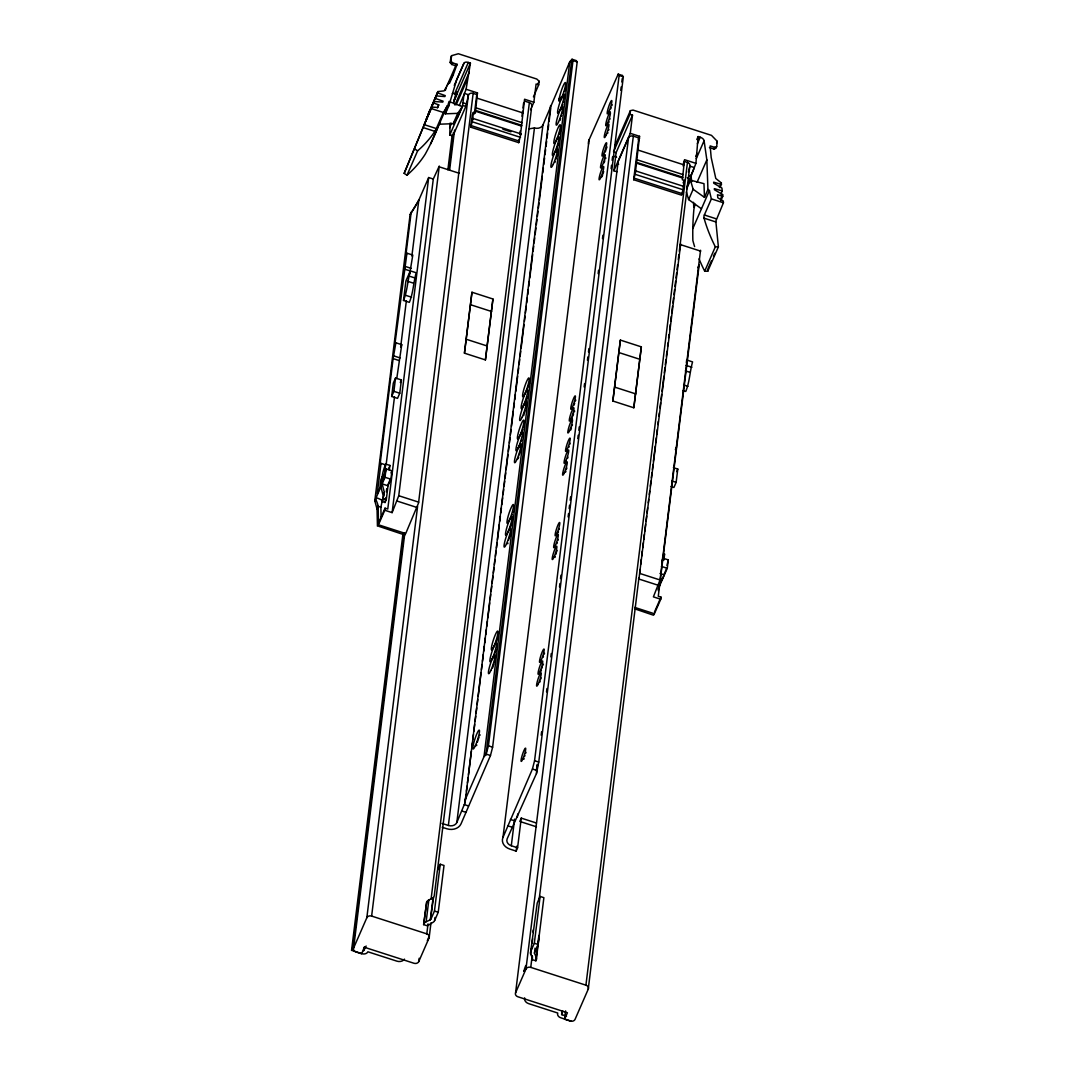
<?xml version="1.0" encoding="UTF-8"?>
<svg xmlns="http://www.w3.org/2000/svg" width="1075" height="1075" viewBox="0 0 1075 1075"><rect width="100%" height="100%" fill="white"/><g stroke="black" fill="none" stroke-linecap="round" stroke-linejoin="round"><path stroke-width="1.5" d="M473.417 112.418L472.557 119.446L472.987 118.452L520.918 133.905L518.714 142.653L470.783 127.199L472.301 114.931L473.417 112.418L475.298 113.023L477.475 92.92L466.107 89.252L470.42 63.129L468.324 62.444A4.448 2.58 23.6 0 0 463.916 63.291L456.821 79.281L448.799 105.901L445.332 113.829L457.722 113.345L462.371 106.64L449.054 101.467L445.332 113.829M520.918 133.905L520.475 134.899L524.573 99.236L533.858 102.233L530.58 109.717M638.765 138.447L633.672 179.727L681.604 195.18L683.808 186.432L635.876 170.979L635.446 171.973L639.544 136.31L630.259 133.313L632.503 115.119L629.923 114.286L630.38 110.658L633.054 110.08L711.489 135.369L717.294 141.363L716.649 146.63L715.923 148.296L714.002 149.049L709.433 147.571M683.808 186.432L683.378 187.426L684.237 180.398L682.356 179.794L684.533 159.691L695.915 163.36L686.589 187.87M688.376 172.148L689.922 165.993A3.789 3.037 7 0 0 687.449 162.473L683.821 161.317L683.23 166.155M392.12 512.627L398.758 495.723L439.272 166.047L433.292 179.028L392.12 512.627L384.783 510.262L385.038 508.166L387.766 509.039L428.683 177.536L433.292 179.028M384.783 510.262L378.44 524.775L405.705 533.563L418.538 503.033L458.823 172.806M559.04 100.177L559.269 98.349A9.903 1.371 -72.1 0 1 564.711 83.017A9.903 1.371 -72.1 0 1 563.502 92.867A9.903 1.371 -72.1 0 1 559.04 100.177L561.499 99.169M639.141 577.288L680.69 243.944L680.072 244.495M634.707 607.402L654.393 613.758L660.735 599.245L653.398 596.867L660.037 579.976L700.537 250.287L700 250.932M464.44 353.164L471.965 292.239L492.941 298.998L485.416 359.923L464.44 353.164L471.965 292.239M612.844 401.015L620.369 340.09L641.345 346.862L633.82 407.774L612.844 401.015L620.369 340.09M378.104 525.473L377.446 526.172L377.056 509.12L374.799 500.775L410.113 214.57L418.766 200.259L428.683 177.536M396.742 378.655L401.741 344.685L395.869 342.791L393.114 358.607L379.865 465.945L380.993 463.365L385.401 464.79M409.629 274.219L412.8 255.084L406.928 253.189L394.753 345.344L395.869 342.791M411.188 212.111L405.799 255.756L406.928 253.189M380.993 463.365L377.231 493.815L379.838 487.848L380.832 479.813L382.324 476.413L390.897 479.181L388.008 485.779L386.301 499.62L385.038 502.509L382.31 501.635L384.353 492.404L382.136 483.884L388.008 485.779M391.663 396.46L393.302 383.17L395.533 378.051L401.405 379.945L399.766 393.235L397.535 398.355L391.663 396.46L393.893 391.34L395.533 378.051M403.501 300.449L405.907 280.978L410.314 270.887L416.186 272.768C413.418 282.497 413.257 292.924 409.373 302.344L403.501 300.449C407.385 291.029 407.546 280.602 410.314 270.887M380.873 486.773L383.09 495.293M382.324 476.413L381.329 484.449L384.312 477.609L386.046 468.902L391.932 470.796L390.897 479.181M385.723 464.064L384.581 473.269A7.794 1.075 -72.1 0 1 382.445 474.881A7.794 1.075 -72.1 0 1 385.723 464.064L389.916 465.421L389.352 470.017M381.101 517.895L380.886 507.212L383.009 497.228M386.153 464.534L394.498 396.823M406.363 300.772L400.626 347.238L401.741 344.685M411.886 256.011L418.807 200.138L417.006 203.672M386.046 468.902L385.011 477.287L374.799 500.775M382.31 501.635L384.353 492.404M385.038 502.509L385.602 497.9M386.368 491.745L386.745 488.668M451.581 55.672L450.922 60.953L452.521 62.834L457.077 64.312L456.351 65.965L451.796 64.5L450.197 62.605L450.855 57.338L451.581 55.672L458.353 53.75L536.788 79.039L539.126 81.23L538.683 84.858L533.442 96.844M474.384 113.923L476.776 94.546L473.148 93.377A3.789 3.037 7 0 0 468.593 94.627L465.878 106.277L452.978 135.813L449.726 135.087L450.197 122.967M453.677 103.563L454.053 100.58L470.42 63.129M454.053 100.58L456.23 92.316M457.238 91.886L456.915 94.519L454.631 93.78A4.448 2.58 23.6 0 0 452.373 93.471M404.469 959.128A6.235 4.999 7 0 1 396.957 961.171L367.905 951.805A4.676 3.749 7 0 1 362.047 953.713L351.565 950.327L402.897 534.275M447.872 169.823L452.185 134.872M403.998 532.958L352.869 947.344L351.565 950.327M448.974 168.506L453.368 132.668M430.981 922.847L429.127 937.83L418.753 961.587A3.789 3.037 7 0 1 413.956 963.254L364.452 947.29L361.63 953.767L355.959 951.939A3.789 3.037 7 0 1 353.635 947.962L404.818 533.173M449.632 170.038L454.564 130.048M353.635 947.962L366.83 917.741L417.597 506.379M458.703 173.277L468.351 95.057M363.767 947.397L363.565 950.757L366.132 946.013M364.197 950.421L364.613 947.102M366.83 917.741A3.789 3.037 7 0 1 371.627 916.075L473.175 93.162M470.783 127.199L472.987 118.452M485.416 359.923L492.941 298.998M518.714 142.653L519.117 139.347M519.736 134.402L520.139 131.096M521.966 116.234L522.584 111.289M522.987 107.984L523.606 103.025M418.753 961.587L419.169 958.255M423.631 924.621L426.681 902.032A5.12 4.112 7 0 1 428.831 899.963L433.279 897.907L434.246 895.945L437.337 870.884L440.239 864.246L444.015 865.469L438.237 912.272L434.609 920.576A5.12 4.112 7 0 1 432.459 922.646L427.407 925.83L423.631 924.621L426.681 902.032M423.993 923.788A5.12 4.112 7 0 1 426.143 921.718L428.831 899.963M429.127 937.83A3.789 3.037 7 0 0 426.802 933.866L428.025 923.868M431.115 898.875L529.37 102.622L524.64 101.104M426.143 921.718L430.363 919.81L433.05 898.055M430.363 919.81L433.521 897.598M437.552 869.581L531.44 108.79M531.641 107.124L531.708 106.6A3.789 3.037 7 0 0 529.37 102.622M533.858 102.233L536.102 84.025L538.683 84.858M430.833 919.367L434.461 911.062L440.239 864.246M434.609 920.576L434.985 917.472M442.08 823.437L448.369 825.466L534.45 127.938A6.678 5.362 7 0 0 542.915 124.982L569.777 61.718L572.048 59.259L576.24 60.603L577.181 61.92L492.619 747.165L490.482 755.497L461.027 823.867A11.126 8.922 7 0 1 446.918 828.785L442.201 827.266M448.369 825.466A6.678 5.362 7 0 0 456.835 822.523L542.915 124.982M456.835 822.523L465.005 802.877L550.628 105.552M465.005 802.877L466.039 794.532M466.442 791.2L467.061 786.201M467.477 782.869L468.095 777.87M468.498 774.538L471.387 751.21M471.791 747.877L472.409 742.879M472.825 739.546L473.443 734.548M473.847 731.215L474.666 724.55M475.083 721.218L475.701 716.219M476.118 712.886L476.722 707.887M477.139 704.555L477.757 699.556M478.173 696.224L481.049 672.896M481.452 669.564L482.07 664.565M482.487 661.232L483.307 654.554M483.723 651.222L484.341 646.223M484.744 642.89L485.363 637.892M485.779 634.559L486.397 629.56M486.8 626.228L487.418 621.229M487.835 617.897L489.689 602.9M490.093 599.568L490.711 594.569M491.127 591.237L491.745 586.238M492.148 582.905L492.968 576.24M493.385 572.908L494.003 567.909M494.419 564.577L495.024 559.578M495.441 556.245L496.059 551.247M496.475 547.914L497.093 542.915M497.497 539.583L499.351 524.587M499.754 521.254L500.372 516.242M500.789 512.909L501.407 507.911M501.81 504.578L502.643 497.913M503.046 494.581L503.664 489.582M504.081 486.249L504.699 481.251M505.102 477.918L505.72 472.919M506.137 469.587L507.991 454.591M508.394 451.258L509.012 446.259M509.429 442.927L510.047 437.928M510.45 434.596L511.068 429.597M511.485 426.264L513.326 411.268M513.742 407.936L514.361 402.937M514.777 399.604L515.395 394.606M515.798 391.273L517.653 376.263M518.056 372.931L518.674 367.932M519.091 364.6L519.709 359.601M520.112 356.268L520.73 351.27M521.147 347.937L524.022 324.61M524.439 321.277L525.057 316.278M525.46 312.946L526.293 306.281M526.696 302.948L527.314 297.95M527.731 294.617L528.349 289.618M528.752 286.286L529.37 281.287M529.787 277.955L532.663 254.627M533.079 251.295L533.697 246.296M534.1 242.963L534.718 237.951M535.135 234.619L535.955 227.954M536.358 224.621L536.976 219.623M537.393 216.29L538.011 211.291M538.414 207.959L539.032 202.96M539.448 199.627L542.324 176.3M542.741 172.968L543.359 167.969M543.762 164.636L544.595 157.971M544.998 154.639L545.616 149.64M546.033 146.308L546.651 141.309M547.054 137.976L547.672 132.977M548.089 129.645L548.707 124.646M549.11 121.314L550.763 107.984M464.87 800.445L484.019 756.612L569.777 61.718M484.019 756.612L485.981 754.852L571.739 59.958M485.981 754.852L488.426 745.822L572.988 60.576L572.048 59.259M502.979 837.398L589.06 139.871L618.192 74.135L622.385 75.492L623.325 76.809L538.763 762.054L536.465 773.516L507.185 838.755A6.678 5.362 7 0 0 511.297 845.756L517.586 847.785L516.134 851.104L509.846 849.075A11.126 8.922 7 0 1 502.979 837.398L532.434 769.028L534.571 760.697L619.133 75.452L618.192 74.135M511.297 845.756L514.589 819.123M517.317 817.349L517.72 814.017M516.134 851.104L516.753 846.159M517.586 847.785L521.254 818.115L536.398 823.007M536.331 771.084L537.151 764.419M536.465 773.516L537.487 765.185M541.195 735.192L541.598 731.86M546.543 691.87L546.947 688.538M550.857 656.865L551.26 653.533M559.497 586.883L559.9 583.55M560.518 578.552L560.935 575.219M568.124 516.887L568.541 513.554M569.159 508.556L569.562 505.223M570.18 500.224L570.597 496.892M577.799 438.573L578.202 435.241M578.82 430.242L579.237 426.909M584.168 386.919L584.585 383.587M587.461 360.246L587.864 356.913M588.482 351.915L588.898 348.582M598.157 273.601L598.56 270.268M602.47 238.596L602.887 235.264M611.111 168.614L611.514 165.281M612.132 160.282L612.548 156.95M620.772 90.287L621.189 86.954M621.807 81.955L622.21 78.623M616.983 171.772L613.892 170.777L616.136 152.583L632.503 115.119M658.438 585.337L638.51 578.914L638.926 577.866L588.253 989.148L575.058 1019.355A3.789 3.037 7 0 1 570.247 1021.035L564.59 1019.207L567.412 1012.744L517.908 996.78A3.789 3.037 7 0 1 515.583 992.803L618.152 161.572L628.526 137.815A3.789 3.037 7 0 1 633.336 136.149L639.638 138.178M515.583 992.803L525.957 969.059L628.526 137.815M532.098 959.585L532.501 958.282L530.741 954.345A5.12 4.112 7 0 1 530.701 951.563L537.204 903.094L540.107 896.456L543.883 897.665L538.105 944.482L534.409 953.014L536.197 957.207A5.12 4.112 7 0 1 536.237 959.975L535.874 960.808L532.098 959.585L532.474 956.481M530.741 954.345L531.507 948.123M532.071 943.46L532.649 938.798M525.957 969.059A3.789 3.037 7 0 1 530.754 967.379L532.192 955.729M538.978 900.756L633.336 136.149M530.701 951.563L534.329 943.259L540.107 896.456M534.477 953.377L535.054 948.123M535.874 960.808L538.884 935.452M536.237 959.975L538.924 938.22A5.12 4.112 7 0 0 539.086 936.002M633.672 179.727L635.876 170.979M633.82 407.774L641.345 346.862M566.485 1016.224L561.661 1014.558L561.997 1010.742M561.997 1014.773L562.4 1011.441M564.59 1019.207L565.611 1010.876M588.253 989.148A3.789 3.037 7 0 0 585.915 985.17L687.476 162.271M639.638 572.773L640.042 569.441M640.66 564.442L641.278 559.457M641.694 556.124L642.312 551.126M642.716 547.793L643.334 542.794M643.75 539.462L644.355 534.463M644.772 531.144L645.591 524.479M646.008 521.147L646.626 516.148M647.029 512.815L647.647 507.817M648.265 502.831L648.682 499.499M649.3 494.5L649.703 491.167M650.321 486.169L650.939 481.17M651.356 477.838L651.961 472.852M652.377 469.52L652.995 464.521M653.398 461.188L655.253 446.206M655.669 442.873L656.288 437.874M656.691 434.542L657.309 429.543M657.927 424.544L658.343 421.212M658.948 416.227L659.365 412.894M659.983 407.895L660.601 402.897M661.004 399.564L661.622 394.565M662.039 391.233L663.88 376.25M664.296 372.917L664.914 367.919M665.331 364.586L665.936 359.601M666.352 356.268L666.97 351.27M667.588 346.271L667.992 342.938M668.61 337.94L669.026 334.607M669.644 329.622L670.263 324.623M670.666 321.291L671.284 316.292M671.7 312.959L672.52 306.294M672.923 302.962L673.541 297.977M673.958 294.644L674.576 289.645M674.979 286.313L675.597 281.314M676.014 277.982L676.632 272.996M677.035 269.664L677.653 264.665M678.271 259.666L678.889 254.668M679.306 251.335L689.774 166.45M704.474 197.383L703.977 183.664L690.459 180.183L693.147 189.254L704.474 197.383L707.941 189.455L706.853 159.893L704.085 140.744A4.448 2.58 23.6 0 0 700.228 137.224L698.132 136.552L695.915 163.36M686.361 362.692L686.697 360.004L692.569 361.899C689.801 371.614 689.639 382.042 685.756 391.461L682.827 390.521M661.743 563.609L662.254 559.417M663.866 560.142L664.619 554.001A7.794 1.075 -72.1 0 0 663.772 556.03M663.127 577.786L659.862 582.999M660.735 599.245L661.004 597.149L658.276 596.262L699.18 264.759L697.89 267.715M670.975 486.518L673.904 487.472L676.148 482.352L677.788 469.063L673.38 467.638M666.97 565.329L668.301 559.914L662.428 558.019M658.142 589.207L667.266 568.299L668.301 559.914M449.726 135.087L462.64 105.552L463.889 95.003L466.107 89.252M429.113 935.949L428.307 938.542M438.828 124.875L438.17 126.729A310.769 268.616 24.8 0 1 430.537 144.01A310.205 268.118 24.8 0 1 425.203 154.222A258.148 149.909 23.6 0 1 406.995 175.198L404.16 173.371L437.888 91.577L444.163 90.864L453.395 74.35L457.077 64.312M445.305 90.421L446.434 87.357M404.16 173.371L424.289 124.673L436.343 128.557L443.37 112.472A258.148 149.909 23.6 0 0 447.16 105.955L448.799 105.901M427.353 116.49L426.143 119.607L436.208 95.93L444.902 96.548L445.265 95.635L437.417 92.799L428.293 114.044L429.503 110.913M431.908 107.07L423.993 125.184L433.494 102.972L438.721 104.866L437.713 107.473L431.908 107.07L431.317 108.588L443.37 112.472M433.494 102.972L434.058 101.493L442.752 102.112L443.102 101.211L435.268 98.376M437.417 92.799L437.888 91.577M720.788 200.783L722.776 196.255L717.495 194.75L717.804 197.8L723.26 201.012L723.435 202.772L715.829 221.154L718.382 246.901L707.74 271.263L704.689 271.182A258.148 149.909 23.6 0 1 699.046 258.847M428.119 939.026L427.312 940.625M450.197 62.605L450.922 60.953M451.796 64.5L452.521 62.834M406.995 175.198L417.637 150.836A258.148 149.909 23.6 0 0 434.878 131.352L436.343 128.557M446.985 85.839L456.069 65.064M437.404 107.89L438.721 104.866M449.484 83.312L453.395 74.35M454.268 85.368L463.916 63.291M430.537 144.01L447.16 105.955M454.631 93.78L468.324 62.444M454.241 100.647L456.794 94.291M454.913 105.041L469.318 72.065M456.203 104.745L467.329 79.268M449.619 127.656L451.567 123.195M459.347 105.39L463.889 95.003M440.414 121.811A258.148 149.909 23.6 0 1 439.178 124.216L453.207 123.679L457.722 113.345M462.371 106.64L457.856 116.973L453.207 123.679M476.776 94.546L477.475 92.92M400.29 382.498L401.405 379.945M537.822 84.226L539.126 81.23M391.004 472.906L391.932 470.796M377.056 509.12C381.504 504.551 368.833 493.358 381.759 500.077M387.793 484.973L390.185 479.504M558.879 100.351L560.209 97.301M385.038 508.166L378.507 523.135L378.158 506.58M622.076 76.191L622.385 75.492M614.658 146.617L630.38 110.658M629.923 114.286L613.556 151.75L616.136 152.583M613.892 170.777L630.259 133.313M638.227 139.307L639.544 136.31M696.828 139.522L698.132 136.552M697.379 143.754L700.228 137.224M695.834 156.372L697.151 153.376M696.304 158.549L704.085 140.744M690.459 176.528L693.697 169.097M686.589 189.039L690.459 180.183M701.464 208.792L688.632 199.587L693.147 189.254M697.07 182.28L706.853 159.893M714.002 149.049L714.727 147.383L716.649 146.63M716.568 143.015L717.294 141.363M694.611 246.592A258.148 149.909 23.6 0 1 692.864 240.531A310.205 262.972 37.6 0 1 692.811 228.572A310.769 263.456 37.6 0 1 693.913 209.195L695.014 204.169M692.811 228.572L709.433 190.53L707.941 189.455M704.689 271.182L715.332 246.82A258.148 149.909 23.6 0 1 704.044 218.144L703.977 217.822A2.338 0.82 -81.5 0 1 703.937 217.056A2.244 0.779 -81.5 0 1 704.367 214.946L711.395 198.888A258.148 149.909 23.6 0 1 709.433 190.53M719.417 187.534L721.406 182.992L715.789 178.45L711.18 157.474L710.158 145.918L714.727 147.383M720.237 187.44L721.406 182.992M720.908 193.93L722.225 190.907L721.93 188.058L713.746 183.234L713.639 182.172L721.553 184.43M720.613 199.063L722.588 194.535L714.418 189.711L714.311 188.662L722.225 190.907M711.489 260.701L707.578 269.664L707.74 271.263M713.451 256.226L714.754 253.23M675.369 449.619L676.484 447.052M521.254 818.115L519.803 821.448L536.465 826.809M676.672 471.616L677.788 469.063M659.486 584.827L662.093 578.861M663.584 575.461L666.567 568.621M658.276 590.618L660.319 581.387L664.39 574.897L659.983 573.472M654.46 612.118L661.004 597.149M538.562 939.053L538.924 938.22M561.58 1014.074L562.87 1011.132M683.122 182.911L684.237 180.398M405.382 534.262L404.724 534.96L378.911 526.36M654.07 614.457L653.466 615.196L635.177 609.001M410.113 214.57L416.388 204.734M559.269 98.349L562.897 97.355M528.9 128.893L534.45 127.938M715.332 246.82L718.382 246.901M462.64 105.552L465.878 106.277M572.988 60.576L577.181 61.92M619.133 75.452L623.325 76.809M464.292 93.391L468.498 94.734M689.908 166.141L694.114 167.485M476.843 98.094L522.88 112.942M637.851 150.016L683.902 164.865M462.586 102.609L466.187 103.764M688.806 175.547L691.212 176.327M476.091 107.876L522.141 122.725M637.099 159.785L683.149 174.634M475.768 110.497L521.818 125.345M636.776 162.419L682.827 177.267M475.526 111.236L521.563 126.084M636.534 163.158L682.585 178.007M613.422 156.144L616.607 157.178M502.912 129.242L510.894 131.808M472.557 121.892L520.488 137.358M635.459 174.419L683.391 189.872M711.395 198.888L723.435 202.772M471.428 125.681L519.359 141.134M634.331 178.208L682.262 193.661M704.353 214.987L716.407 218.87M423.093 127.549L434.878 131.352M704.044 218.144L715.829 221.947M439.339 166.867L459.267 173.29M680.69 244.697L700.618 251.12M405.288 266.452L411.161 268.333M404.173 269.005L410.045 270.9M409.656 276.262L415.528 278.156M686.038 365.379L691.91 367.274M407.479 281.247L413.351 283.128M685.326 370.835L689.733 372.259M470.635 304.749L491.611 311.508M619.039 352.6L640.015 359.359M405.745 295.343L411.618 297.224M683.593 384.931L687.987 386.355M466.375 339.297L487.351 346.056M614.779 387.148L635.755 393.907M394.229 356.04L400.102 357.935M393.114 358.607L398.986 360.488M393.893 391.34L399.766 393.235M671.741 480.942L676.148 482.352M661.394 566.404L667.266 568.299M398.758 495.723L418.686 502.146M640.109 573.553L660.037 579.976M397.159 501.084L417.087 507.507M383.573 498.746L386.301 499.62M377.997 506.285L380.886 507.212M488.426 745.822L492.619 747.165M534.571 760.697L538.763 762.054M486.29 754.153L490.482 755.497M532.434 769.028L536.64 770.385M464.252 804.584L468.458 805.941M510.41 819.459L514.602 820.816M461.86 811.007L466.053 812.364M508.005 825.896L512.211 827.239M434.461 911.062L438.237 912.272M534.329 943.259L538.105 944.482M371.627 916.075L426.802 933.866M530.754 967.379L585.915 985.17M571.174 1021.142L560.693 1017.756A4.676 3.749 7 0 1 557.737 1013.026L528.685 1003.647A6.235 4.999 7 0 1 524.6 997.855M687.301 177.684L690.459 179.014M414.802 149.008L417.637 150.836M686.388 192.035L688.632 199.587M690.862 175.265L691.776 181.662M722.588 194.535L722.776 196.255M693.563 202.315L693.751 207.072M558.059 137.815A7.014 0.967 -72.1 0 1 558.315 136.834M558.933 134.751A7.014 0.967 -72.1 0 1 559.645 132.709M560.008 131.755A7.014 0.967 -72.1 0 1 560.733 130.115M554.915 162.459A7.014 0.967 -72.1 0 1 555.13 161.546M555.681 159.53A7.014 0.967 -72.1 0 1 556.353 157.447M556.716 156.439A7.014 0.967 -72.1 0 1 557.455 154.625M476.628 745.647A7.014 0.967 -72.1 0 1 476.736 744.935M477.367 742.207A7.014 0.967 -72.1 0 1 477.985 740.124M478.335 739.089A7.014 0.967 -72.1 0 1 479.06 737.127M479.773 735.488A7.014 0.967 -72.1 0 1 480.108 734.843M561.432 109.233A7.014 0.967 -72.1 0 1 561.593 108.4M562.359 105.471A7.014 0.967 -72.1 0 1 562.682 104.423M563.394 102.38A7.014 0.967 -72.1 0 1 563.757 101.426M563.273 95.621A7.014 0.967 -72.1 0 1 563.824 93.606M564.496 91.523A7.014 0.967 -72.1 0 1 564.859 90.515M565.584 88.688A7.014 0.967 -72.1 0 1 565.934 87.922M560.129 120.266A7.014 0.967 -72.1 0 1 560.599 118.371M561.217 116.288A7.014 0.967 -72.1 0 1 561.567 115.253M562.292 113.292A7.014 0.967 -72.1 0 1 562.655 112.432M507.79 543.762A7.014 0.967 -72.1 0 1 507.897 543.036M508.529 540.322A7.014 0.967 -72.1 0 1 509.147 538.239M509.496 537.204A7.014 0.967 -72.1 0 1 510.222 535.242M510.934 533.603A7.014 0.967 -72.1 0 1 511.27 532.958M519.668 447.496A7.014 0.967 -72.1 0 1 519.776 446.783M520.407 444.056A7.014 0.967 -72.1 0 1 520.703 443.034M521.375 440.938A7.014 0.967 -72.1 0 1 521.738 439.93M509.738 529.438A7.014 0.967 -72.1 0 1 509.993 528.443M510.289 527.422A7.014 0.967 -72.1 0 1 511.324 524.331M511.687 523.377A7.014 0.967 -72.1 0 1 512.399 521.738M521.402 434.098A7.014 0.967 -72.1 0 1 521.872 432.19M522.49 430.121A7.014 0.967 -72.1 0 1 522.84 429.073M523.565 427.124A7.014 0.967 -72.1 0 1 523.928 426.251M510.988 518.486A7.014 0.967 -72.1 0 1 511.203 517.572M511.458 516.578A7.014 0.967 -72.1 0 1 512.076 514.508M512.788 512.452A7.014 0.967 -72.1 0 1 513.151 511.512M492.646 667.884A7.014 0.967 -72.1 0 1 492.901 666.903M493.197 665.868A7.014 0.967 -72.1 0 1 493.868 663.786M494.607 661.824A7.014 0.967 -72.1 0 1 494.97 660.95M556.111 152.139A7.014 0.967 -72.1 0 1 556.38 150.594M556.85 148.699A7.014 0.967 -72.1 0 1 557.468 146.617M557.817 145.582A7.014 0.967 -72.1 0 1 558.543 143.62M493.734 657.752A7.014 0.967 -72.1 0 1 493.909 656.933M494.366 655.038A7.014 0.967 -72.1 0 1 494.984 652.955M495.333 651.92A7.014 0.967 -72.1 0 1 496.072 649.958M495.575 644.153A7.014 0.967 -72.1 0 1 496.126 642.138M496.448 641.09A7.014 0.967 -72.1 0 1 497.161 639.047M497.9 637.22A7.014 0.967 -72.1 0 1 498.249 636.454M523.686 415.635A7.014 0.967 -72.1 0 1 524.143 413.727M524.439 412.706A7.014 0.967 -72.1 0 1 525.111 410.61M525.836 408.661A7.014 0.967 -72.1 0 1 526.212 407.788M526.817 390.977A7.014 0.967 -72.1 0 1 527.368 388.962M527.691 387.927A7.014 0.967 -72.1 0 1 528.403 385.871M529.142 384.057A7.014 0.967 -72.1 0 1 529.491 383.291M524.976 404.59A7.014 0.967 -72.1 0 1 525.138 403.77M525.608 401.862A7.014 0.967 -72.1 0 1 526.226 399.792M526.575 398.744A7.014 0.967 -72.1 0 1 527.301 396.796M518.311 458.649A7.014 0.967 -72.1 0 1 518.688 456.915M519.238 454.9A7.014 0.967 -72.1 0 1 519.91 452.803M520.273 451.809A7.014 0.967 -72.1 0 1 520.999 449.982M388.653 468.606A7.794 1.075 -72.1 0 1 389.069 467.45M389.499 466.375A7.794 1.075 -72.1 0 1 389.916 465.421M605.306 151.978A7.014 0.967 -72.1 0 1 605.924 149.909M606.273 148.861A7.014 0.967 -72.1 0 1 606.999 146.912M602.121 176.703A7.014 0.967 -72.1 0 1 602.672 174.688M602.994 173.639A7.014 0.967 -72.1 0 1 603.707 171.597M608.786 122.631A7.014 0.967 -72.1 0 1 609.041 121.65M609.659 119.58A7.014 0.967 -72.1 0 1 610.009 118.532M607.577 133.515A7.014 0.967 -72.1 0 1 607.872 132.494M608.544 130.398A7.014 0.967 -72.1 0 1 608.907 129.39M609.874 112.512A7.014 0.967 -72.1 0 1 610.049 111.693M610.802 108.763A7.014 0.967 -72.1 0 1 611.124 107.715M611.836 105.659A7.014 0.967 -72.1 0 1 612.212 104.705M568.85 447.348A7.014 0.967 -72.1 0 1 569.145 446.313M569.817 444.23A7.014 0.967 -72.1 0 1 570.18 443.222M555.049 557.361A7.014 0.967 -72.1 0 1 555.251 556.447M555.802 554.431A7.014 0.967 -72.1 0 1 556.474 552.348M556.837 551.341A7.014 0.967 -72.1 0 1 557.213 550.387M556.971 543.601A7.014 0.967 -72.1 0 1 557.267 542.566M557.938 540.483A7.014 0.967 -72.1 0 1 558.301 539.475M567.681 458.178A7.014 0.967 -72.1 0 1 568.003 457.13M558.18 532.716A7.014 0.967 -72.1 0 1 558.436 531.735M559.054 529.653A7.014 0.967 -72.1 0 1 559.403 528.618M539.892 682.047A7.014 0.967 -72.1 0 1 540.188 681.026M540.859 678.93A7.014 0.967 -72.1 0 1 541.222 677.922M523.888 759.259A7.014 0.967 -72.1 0 1 524.103 758.332M524.654 756.33A7.014 0.967 -72.1 0 1 524.976 755.282M525.688 753.226A7.014 0.967 -72.1 0 1 526.051 752.285M541.101 671.163A7.014 0.967 -72.1 0 1 541.357 670.182M541.975 668.112A7.014 0.967 -72.1 0 1 542.324 667.064M543.05 665.116A7.014 0.967 -72.1 0 1 543.413 664.242M543.117 657.282A7.014 0.967 -72.1 0 1 543.439 656.234M544.152 654.191A7.014 0.967 -72.1 0 1 544.514 653.237M588.562 144.01A11.126 8.922 7 0 1 589.06 139.871M604.137 162.822A7.014 0.967 -72.1 0 1 604.808 160.726M605.534 158.778A7.014 0.967 -72.1 0 1 605.897 157.904M574.063 405.154A7.014 0.967 -72.1 0 1 574.682 403.071M575.394 401.029A7.014 0.967 -72.1 0 1 575.757 400.075M572.128 418.914A7.014 0.967 -72.1 0 1 572.343 418M572.894 415.985A7.014 0.967 -72.1 0 1 573.566 413.902M574.292 411.94A7.014 0.967 -72.1 0 1 574.655 411.067M570.879 429.866A7.014 0.967 -72.1 0 1 571.43 427.85M572.102 425.767A7.014 0.967 -72.1 0 1 572.464 424.759M565.665 472.059A7.014 0.967 -72.1 0 1 565.92 471.078M566.538 468.996A7.014 0.967 -72.1 0 1 566.888 467.961M618.622 164.327A3.789 3.037 7 0 1 618.152 161.572M533.415 932.576A5.12 4.112 7 0 1 533.388 929.808M523.861 971.236C526.401 970.927 527.395 958.47 523.861 971.236M507.924 532.031A9.903 1.371 -72.1 0 0 512.009 516.538A9.903 1.371 -72.1 0 0 506.5 528.779A9.903 1.371 -72.1 0 0 507.924 532.031M509.389 520.152A9.903 1.371 -72.1 0 0 513.474 504.672A9.903 1.371 -72.1 0 0 507.964 516.914A9.903 1.371 -72.1 0 0 509.389 520.152M553.316 164.139A9.903 1.371 -72.1 0 0 557.414 148.646A9.903 1.371 -72.1 0 0 551.892 160.901A9.903 1.371 -72.1 0 0 553.316 164.139M493.761 646.747A9.903 1.371 -72.1 0 0 497.859 631.253A9.903 1.371 -72.1 0 0 492.337 643.495A9.903 1.371 -72.1 0 0 493.761 646.747M492.296 658.612A9.903 1.371 -72.1 0 0 496.395 643.119A9.903 1.371 -72.1 0 0 490.872 655.36A9.903 1.371 -72.1 0 0 492.296 658.612M554.781 152.274A9.903 1.371 -72.1 0 0 558.879 136.78A9.903 1.371 -72.1 0 0 553.356 149.022A9.903 1.371 -72.1 0 0 554.781 152.274M475.298 745.781A9.903 1.371 -72.1 0 0 479.396 730.288A9.903 1.371 -72.1 0 0 473.873 742.529A9.903 1.371 -72.1 0 0 475.298 745.781M559.994 110.08A9.903 1.371 -72.1 0 0 564.079 94.587A9.903 1.371 -72.1 0 0 558.57 106.828A9.903 1.371 -72.1 0 0 559.994 110.08M490.832 670.477A9.903 1.371 -72.1 0 0 494.93 654.984A9.903 1.371 -72.1 0 0 489.407 667.226A9.903 1.371 -72.1 0 0 490.832 670.477M558.53 121.945A9.903 1.371 -72.1 0 0 562.615 106.452A9.903 1.371 -72.1 0 0 557.105 118.707A9.903 1.371 -72.1 0 0 558.53 121.945M506.459 543.896A9.903 1.371 -72.1 0 0 510.544 528.403A9.903 1.371 -72.1 0 0 505.035 540.644A9.903 1.371 -72.1 0 0 506.459 543.896M518.338 447.63A9.903 1.371 -72.1 0 0 522.423 432.15A9.903 1.371 -72.1 0 0 516.914 444.392A9.903 1.371 -72.1 0 0 518.338 447.63M516.873 459.509A9.903 1.371 -72.1 0 0 520.958 444.015A9.903 1.371 -72.1 0 0 515.449 456.257A9.903 1.371 -72.1 0 0 516.873 459.509M519.803 435.765A9.903 1.371 -72.1 0 0 523.888 420.271A9.903 1.371 -72.1 0 0 518.378 432.526A9.903 1.371 -72.1 0 0 519.803 435.765M525.003 393.571A9.903 1.371 -72.1 0 0 529.102 378.078A9.903 1.371 -72.1 0 0 523.579 390.333A9.903 1.371 -72.1 0 0 525.003 393.571M556.245 140.408A9.903 1.371 -72.1 0 0 560.344 124.915A9.903 1.371 -72.1 0 0 554.821 137.157A9.903 1.371 -72.1 0 0 556.245 140.408M523.538 405.436A9.903 1.371 -72.1 0 0 527.637 389.943A9.903 1.371 -72.1 0 0 522.114 402.198A9.903 1.371 -72.1 0 0 523.538 405.436M522.074 417.315A9.903 1.371 -72.1 0 0 526.172 401.822A9.903 1.371 -72.1 0 0 520.649 414.063A9.903 1.371 -72.1 0 0 522.074 417.315M553.907 557.293A7.014 0.967 -72.1 0 0 556.81 546.315A7.014 0.967 -72.1 0 0 552.899 554.996A7.014 0.967 -72.1 0 0 553.907 557.293M603.707 153.806A7.014 0.967 -72.1 0 0 606.596 142.827A7.014 0.967 -72.1 0 0 602.699 151.508A7.014 0.967 -72.1 0 0 603.707 153.806M607.442 123.477A7.014 0.967 -72.1 0 0 610.345 112.512A7.014 0.967 -72.1 0 0 606.434 121.179A7.014 0.967 -72.1 0 0 607.442 123.477M608.907 111.612A7.014 0.967 -72.1 0 0 611.809 100.633A7.014 0.967 -72.1 0 0 607.899 109.314A7.014 0.967 -72.1 0 0 608.907 111.612M605.977 135.343A7.014 0.967 -72.1 0 0 608.88 124.377A7.014 0.967 -72.1 0 0 604.97 133.045A7.014 0.967 -72.1 0 0 605.977 135.343M555.372 545.415A7.014 0.967 -72.1 0 0 558.274 534.45A7.014 0.967 -72.1 0 0 554.364 543.117A7.014 0.967 -72.1 0 0 555.372 545.415M567.251 449.162A7.014 0.967 -72.1 0 0 570.153 438.197A7.014 0.967 -72.1 0 0 566.243 446.864A7.014 0.967 -72.1 0 0 567.251 449.162M565.786 461.027A7.014 0.967 -72.1 0 0 568.688 450.062A7.014 0.967 -72.1 0 0 564.778 458.729A7.014 0.967 -72.1 0 0 565.786 461.027M564.321 472.893A7.014 0.967 -72.1 0 0 567.224 461.928A7.014 0.967 -72.1 0 0 563.313 470.595A7.014 0.967 -72.1 0 0 564.321 472.893M556.837 533.549A7.014 0.967 -72.1 0 0 559.739 522.584A7.014 0.967 -72.1 0 0 555.829 531.252A7.014 0.967 -72.1 0 0 556.837 533.549M538.293 683.875A7.014 0.967 -72.1 0 0 541.195 672.91A7.014 0.967 -72.1 0 0 537.285 681.577A7.014 0.967 -72.1 0 0 538.293 683.875M522.746 759.178A7.014 0.967 -72.1 0 0 525.648 748.213A7.014 0.967 -72.1 0 0 521.751 756.881A7.014 0.967 -72.1 0 0 522.746 759.178M539.758 672.009A7.014 0.967 -72.1 0 0 542.66 661.031A7.014 0.967 -72.1 0 0 538.75 669.712A7.014 0.967 -72.1 0 0 539.758 672.009M541.222 660.131A7.014 0.967 -72.1 0 0 544.125 649.166A7.014 0.967 -72.1 0 0 540.214 657.833A7.014 0.967 -72.1 0 0 541.222 660.131M571 418.833A7.014 0.967 -72.1 0 0 573.902 407.868A7.014 0.967 -72.1 0 0 569.992 416.536A7.014 0.967 -72.1 0 0 571 418.833M569.535 430.699A7.014 0.967 -72.1 0 0 572.438 419.734A7.014 0.967 -72.1 0 0 568.527 428.401A7.014 0.967 -72.1 0 0 569.535 430.699M602.242 165.671A7.014 0.967 -72.1 0 0 605.131 154.706A7.014 0.967 -72.1 0 0 601.234 163.373A7.014 0.967 -72.1 0 0 602.242 165.671M572.464 406.968A7.014 0.967 -72.1 0 0 575.367 396.003A7.014 0.967 -72.1 0 0 571.457 404.67A7.014 0.967 -72.1 0 0 572.464 406.968M600.777 177.536A7.014 0.967 -72.1 0 0 603.68 166.571A7.014 0.967 -72.1 0 0 599.769 175.238A7.014 0.967 -72.1 0 0 600.777 177.536"/></g></svg>
